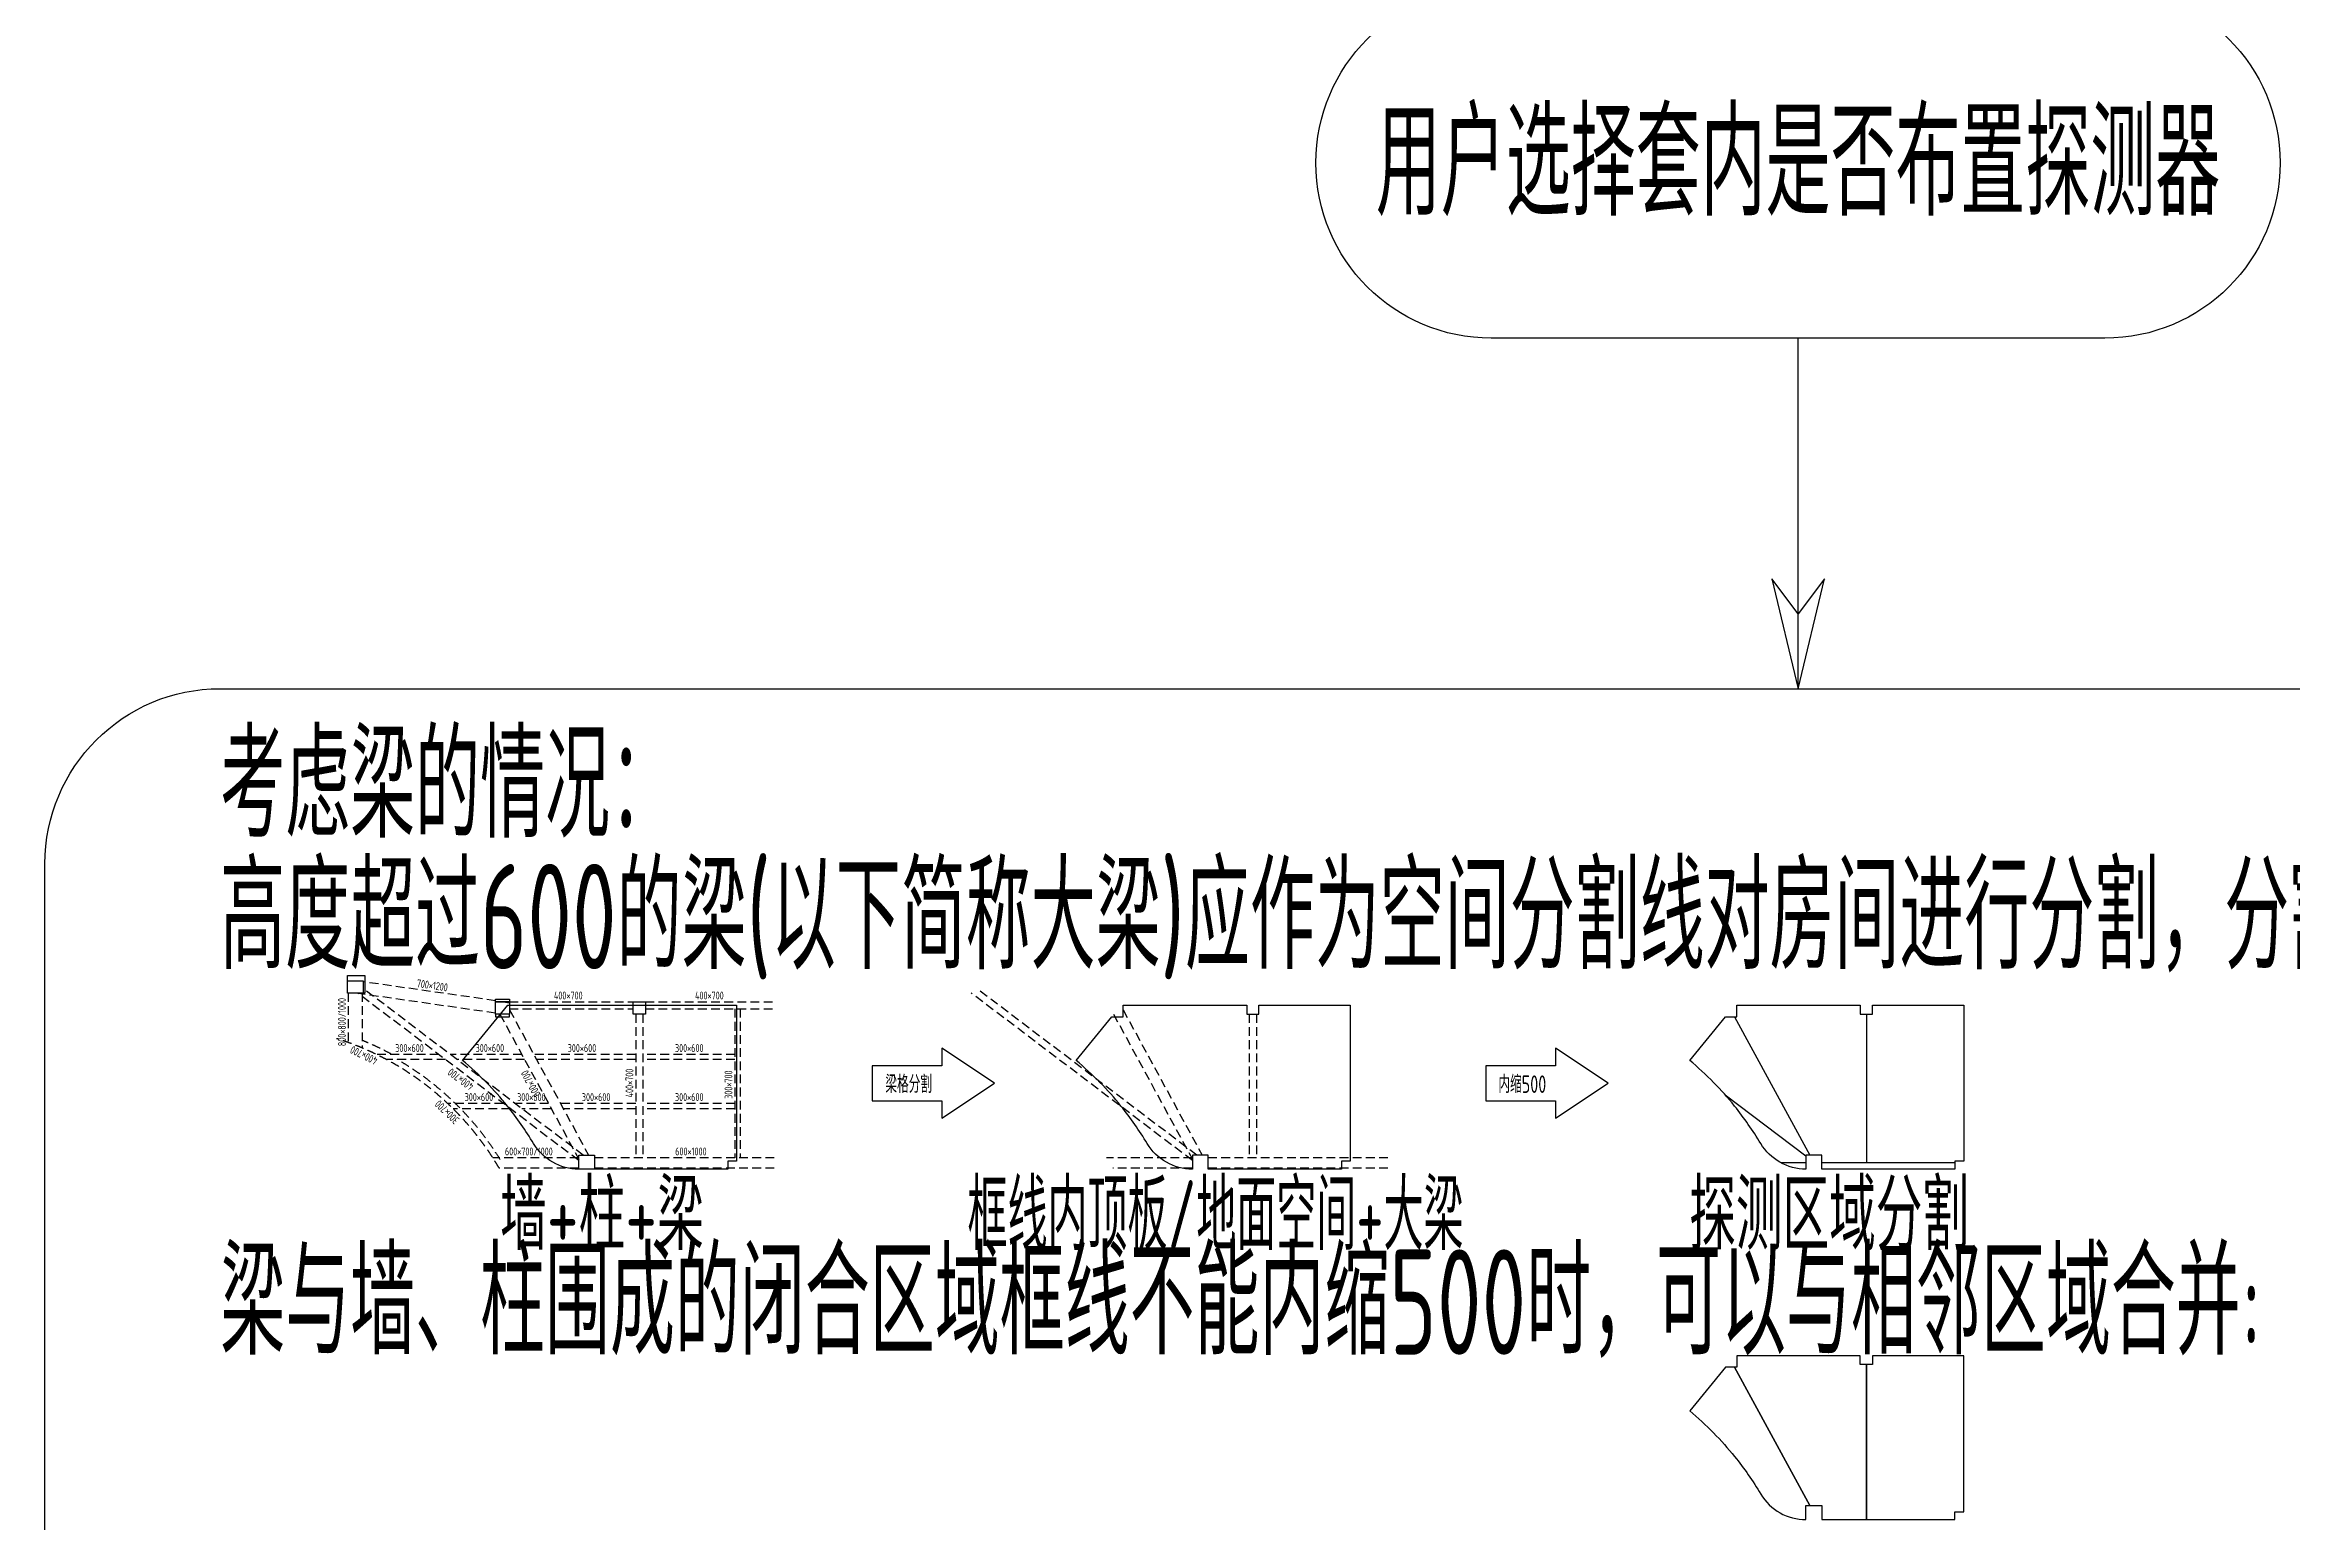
# Model space of a CAD drawing. Header units: millimetres. Extents: x -77018 to 517482, y 243785 to 1580285.
# Drawn here: x 55232 to 183354, y 619284 to 703521 of the extents above; entities that cross this region are included whole.
import ezdxf
from ezdxf.enums import TextEntityAlignment as Align

# ---------------------------------------------------------------- set-up
doc = ezdxf.new("R2010")
doc.units = ezdxf.units.MM
doc.header["$LTSCALE"] = 1000
doc.linetypes.add('__覆盖_S20-tplt_TEN25IN7$0$DASHED', pattern=[0.75, 0.5, -0.25])
for name, color, linetype in [('E-UNIV-DIAG', 2, 'Continuous'), ('E-UNIV-NOTE', 6, 'Continuous'), ('S_BEAM', 4, '__覆盖_S20-tplt_TEN25IN7$0$DASHED'), ('S_BEAM_SECD', 142, '__覆盖_S20-tplt_TEN25IN7$0$DASHED'), ('S_BEAM_SECD_TEXT_HORZ', 9, 'Continuous'), ('S_BEAM_SECD_TEXT_VERT', 211, 'Continuous'), ('S_BEAM_TEXT_HORZ', 7, 'Continuous'), ('S_BEAM_TEXT_VERT', 41, 'Continuous'), ('房间框线', 30, 'Continuous')]:
    doc.layers.add(name, color=color, linetype=linetype)
doc.layers.add('柱子', color=7, linetype='Continuous', plot=False)
doc.styles.add('__覆盖_S20-tplt_TEN25IN7$0$TH-STYLE1', font='Tssdeng.shx', dxfattribs={"width": 0.7, "bigfont": 'Tssdchn.shx'})
doc.styles.add('TH-STYLE3', font='tssdeng.shx', dxfattribs={"width": 0.65, "bigfont": 'tssdchn.shx'})

msp = doc.modelspace()

# ---------------------------------------------------------------- linework, layer by layer
at = {"layer": 'E-UNIV-DIAG', "color": 3}
msp.add_lwpolyline([(137732, 706784.8), (172732, 706784.8, -0.41421356), (182732, 696784.8), (182732, 696784.8, -0.41421356), (172732, 686784.8), (137732, 686784.8, -0.41421356), (127732, 696784.8), (127732, 696784.8, -0.41421356)], format="xyb", close=True, dxfattribs=at)
at = {"layer": 'E-UNIV-DIAG'}
for points in [[(155232, 666784.8), (155232, 686784.8)], [(155232, 666784.8), (156732, 673061), (155232, 671061), (153732, 673061), (155232, 666784.8)]]:
    msp.add_lwpolyline(points, dxfattribs=at)
msp.add_lwpolyline([(245232, 554784.8), (65232, 554784.8, -0.41421356), (55232, 564784.8), (55232, 656784.8, -0.41421356), (65232, 666784.8), (245232, 666784.8, -0.41421356), (255232, 656784.8), (255232, 564784.8, -0.41421356)], format="xyb", close=True, dxfattribs=at)
at = {"layer": 'E-UNIV-NOTE'}
for points in [[(109394.6, 644268.3), (106394.6, 646268.3), (106394.6, 645268.3), (102425.9, 645268.3), (102425.9, 643268.3), (106394.6, 643268.3), (106394.6, 642268.3), (109394.6, 644268.3)], [(144394.6, 644268.3), (141394.6, 646268.3), (141394.6, 645268.3), (137425.9, 645268.3), (137425.9, 643268.3), (141394.6, 643268.3), (141394.6, 642268.3), (144394.6, 644268.3)]]:
    msp.add_lwpolyline(points, dxfattribs=at)
at = {"layer": 'S_BEAM'}
for p, q in [((80932.2, 648979), (73382.2, 650057.6)), ((85935.4, 640168.3), (73382.2, 649678.4)), ((120935.4, 640168.3), (108382.2, 649678.4)), ((72532.2, 649418.4), (72532.2, 646595.4)), ((80932.2, 648271.9), (72907.3, 649418.4)), ((85682.2, 639858.3), (73062.9, 649418.4)), ((73332.2, 649418.4), (73332.1, 646283.4)), ((81381.7, 648914.8), (81732.2, 648864.7)), ((81732.2, 648918.3, 0), (88782.2, 648918.3, 0)), ((81732.2, 648518.3, 0), (88782.2, 648518.3, 0)), ((81732.2, 648460.5), (86242.5, 640168.3)), ((89482.2, 648918.3, 0), (96832.2, 648918.3, 0)), ((89482.2, 648518.3, 0), (96832.2, 648518.3, 0)), ((120682.2, 639858.3), (108062.9, 649418.4)), ((116732.2, 648460.5), (121242.5, 640168.3)), ((81180.9, 648218.3), (85682.2, 639942.7)), ((88932.2, 648218.3, 0), (88932.2, 640018.3, 0)), ((89332.2, 648218.3, 0), (89332.2, 640018.3, 0)), ((116180.9, 648218.3), (120682.2, 639942.7)), ((123932.2, 648218.3, 0), (123932.2, 640018.3, 0)), ((124332.2, 648218.3, 0), (124332.2, 640018.3, 0)), ((85682.2, 640018.3), (80782.7, 640018.3)), ((85682.2, 639418.3), (81145.5, 639418.3)), ((96832.2, 640018.3), (86582.2, 640018.3)), ((96832.2, 639418.3), (86582.2, 639418.3)), ((120682.2, 640018.3), (115782.7, 640018.3)), ((120682.2, 639418.3), (116145.5, 639418.3)), ((131832.2, 640018.3), (121582.2, 640018.3)), ((131832.2, 639418.3), (121582.2, 639418.3))]:
    msp.add_line(p, q, dxfattribs=at)
at = {"layer": 'S_BEAM_SECD'}
for p, q in [((94582.2, 648518.3), (94582.2, 640018.3)), ((94882.2, 648518.3), (94882.2, 640018.3)), ((77683, 645918.3), (74138.9, 645918.3)), ((82431.9, 645918.3), (78345.4, 645918.3)), ((88932.2, 645918.3), (83114.9, 645918.3)), ((94582.2, 645918.3), (89332.2, 645918.3)), ((78079, 645618.3), (74726.5, 645618.3)), ((82595.1, 645618.3), (78741.4, 645618.3)), ((88932.2, 645618.3), (83278.1, 645618.3)), ((94582.2, 645618.3), (89332.2, 645618.3)), ((81379, 643118.3), (78205.5, 643118.3)), ((81775, 642818.3), (78516.6, 642818.3)), ((83954.9, 643118.3), (82041.4, 643118.3)), ((84118.1, 642818.3), (82437.4, 642818.3)), ((88932.2, 643118.3), (84637.9, 643118.3)), ((88932.2, 642818.3), (84801.1, 642818.3)), ((94582.2, 643118.3), (89332.2, 643118.3)), ((94582.2, 642818.3), (89332.2, 642818.3))]:
    msp.add_line(p, q, dxfattribs=at)
for centre, radius, start, end in [((66958.3, 631147.6), 16422, 30.241105, 72.60745), ((66974, 631159.6), 16806, 61.423924, 67.765494), ((66974, 631159.6), 16706, 31.605744, 59.938058)]:
    msp.add_arc(centre, radius, start, end, dxfattribs=at)
at = {"layer": '房间框线'}
for p, q in [((151604, 648068.3), (155901, 640168.3)), ((159132.2, 648218.3, 0), (159132.2, 639718.3, 0)), ((155682.2, 640109.2), (151082.2, 643594.1)), ((155682.2, 639718.3), (154273.2, 639718.3)), ((164182.2, 639718.3), (156582.2, 639718.3))]:
    msp.add_line(p, q, dxfattribs=at)
for points in [[(81629.5, 648718.3), (94682.2, 648718.3), (94682.2, 639818.3), (94182.2, 639818.3), (94182.2, 639368.3), (85679, 639368.3, -0.26355958), (83106.1, 640826.3, 0.03491174), (81609.3, 642969.5, 0.02370306), (80413.2, 644314.6, 0.02495091), (79049.7, 645576.4)], [(129182.2, 639368.3), (121582.2, 639368.3), (121582.2, 640168.3), (120682.2, 640168.3), (120682.2, 639368.3), (120679, 639368.3, -0.26355958), (118106.1, 640826.3, 0.03491174), (116609.3, 642969.5, 0.02370306), (115413.2, 644314.6, 0.02495091), (114049.7, 645576.4), (116095.8, 648068.3), (116732.2, 648068.3), (116732.2, 648718.3), (123782.2, 648718.3), (123782.2, 648218.4), (124482.2, 648218.4), (124482.2, 648718.3), (129682.2, 648718.3), (129682.2, 639818.3), (129182.2, 639818.3)], [(164182.2, 639368.3), (156582.2, 639368.3), (156582.2, 640168.3), (155682.2, 640168.3), (155682.2, 639368.3), (155679, 639368.3, -0.26355958), (153106.1, 640826.3, 0.03491174), (151609.3, 642969.5, 0.02370306), (150413.2, 644314.6, 0.02495091), (149049.7, 645576.4), (151095.8, 648068.3), (151732.2, 648068.3), (151732.2, 648718.3), (158782.2, 648718.3), (158782.2, 648218.4), (159482.2, 648218.4), (159482.2, 648718.3), (164682.2, 648718.3), (164682.2, 639818.3), (164182.2, 639818.3)], [(151604, 628068.3), (151095.8, 628068.3), (149049.7, 625576.4, -0.02495088), (150413.2, 624314.6, -0.02370304), (151609.3, 622969.5, -0.03491178), (153106.1, 620826.3, 0.2638449), (155682.2, 619368.3), (155682.2, 620168.3), (155901, 620168.3)]]:
    msp.add_lwpolyline(points, format="xyb", close=True, dxfattribs=at)
for points in [[(159132.2, 628218.4), (158782.2, 628218.4), (158782.2, 628718.3), (151732.2, 628718.3), (151732.2, 628068.3), (151604, 628068.3), (155901, 620168.3), (156582.2, 620168.3), (156582.2, 619368.3), (159132.2, 619368.3)], [(164682.2, 628718.3), (159482.2, 628718.3), (159482.2, 628218.4), (159132.2, 628218.4), (159132.2, 619368.3), (164182.2, 619368.3), (164182.2, 619818.3), (164682.2, 619818.3)]]:
    msp.add_lwpolyline(points, close=True, dxfattribs=at)
at = {"layer": '柱子'}
for points in [[(72482.2, 650418.4), (73482.2, 650418.4), (73482.2, 649418.4), (72482.2, 649418.4)], [(72482.2, 650118.4), (73382.2, 650118.4), (73382.2, 649418.4), (72482.2, 649418.4)], [(72482.2, 650118.4), (73382.2, 650118.4), (73382.2, 649418.4), (72482.2, 649418.4)], [(81732.2, 648918.3), (80932.2, 648918.3), (80932.2, 649068.3), (81732.2, 649068.3), (81732.2, 648918.3)], [(80932.2, 648918.3), (81732.2, 648918.3), (81732.2, 648218.3), (80932.2, 648218.3)], [(88782.2, 648918.4), (89482.2, 648918.4), (89482.2, 648218.4), (88782.2, 648218.4)], [(81732.2, 648218.3), (80932.2, 648218.3), (80932.2, 648068.3), (81732.2, 648068.3), (81732.2, 648218.3)], [(85682.2, 640168.3), (86582.2, 640168.3), (86582.2, 639368.3), (85682.2, 639368.3)]]:
    msp.add_lwpolyline(points, close=True, dxfattribs=at)

# ---------------------------------------------------------------- texts
at = {"layer": 'E-UNIV-NOTE', "style": 'TH-STYLE3', "width": 0.65}
msp.add_text('用户选择套内是否布置探测器', height=6000, dxfattribs=at).set_placement((155232, 696784.8), align=Align.MIDDLE_CENTER)
for s, p in [('考虑梁的情况：', (65232, 661284.8)), ('高度超过600的梁(以下简称大梁)应作为空间分割线对房间进行分割，分割的各子区域为互不影响的探测区域', (65232, 653784.8)), ('梁与墙、柱围成的闭合区域框线不能内缩500时，可以与相邻区域合并:', (65232, 631784.8))]:
    msp.add_text(s, height=6000, dxfattribs=at).set_placement(p, align=Align.MIDDLE_LEFT)
at = {"layer": 'E-UNIV-NOTE', "style": 'TH-STYLE3'}
for s, height, width, p in [('梁格分割', 1000, 0.7, (104504.4, 644268.3)), ('内缩500', 1000, 0.7, (139504.4, 644268.3)), ('墙+柱+梁', 4000, 0.7, (87004.4, 636962.6)), ('框线内顶板/地面空间+大梁', 4000, 0.6, (122004.4, 636962.6)), ('探测区域分割', 4000, 0.7, (157004.4, 636962.6))]:
    msp.add_text(s, height=height, dxfattribs=dict(at, width=width)).set_placement(p, align=Align.MIDDLE)
at = {"layer": 'S_BEAM_SECD_TEXT_HORZ', "style": '__覆盖_S20-tplt_TEN25IN7$0$TH-STYLE1', "width": 0.7}
for p in [(75214, 645918.3), (79797.9, 645918.3), (85051.2, 645918.3), (91171.1, 645918.3), (79174.2, 643118.3), (82164.9, 643118.3), (85859.5, 643118.3), (91171.1, 643118.3)]:
    msp.add_text('300×600', height=450, rotation=0.000024, dxfattribs=at).set_placement(p, align=Align.BOTTOM_LEFT)
at = {"layer": 'S_BEAM_SECD_TEXT_VERT', "style": '__覆盖_S20-tplt_TEN25IN7$0$TH-STYLE1', "width": 0.7}
for s, rotation, p in [('400×700', 154.193855, (74316.7, 645830.7, 0)), ('300×700', 90.000024, (94582.2, 643380.2)), ('300×700', 136.055911, (79000.7, 642318.2, 0))]:
    msp.add_text(s, height=450, rotation=rotation, dxfattribs=at).set_placement(p, align=Align.BOTTOM_LEFT)
at = {"layer": 'S_BEAM_TEXT_HORZ', "style": '__覆盖_S20-tplt_TEN25IN7$0$TH-STYLE1', "width": 0.7}
for s, rotation, p in [('700×1200', 351.691209, (76395.7, 649627.1)), ('400×700', 359.821533, (84265.3, 648918.3, 0)), ('400×700', 359.821533, (92315.3, 648918.3, 0)), ('600×700/1000', 359.821533, (81470.6, 640018.3)), ('600×1000', 359.821533, (91183, 640018.3))]:
    msp.add_text(s, height=450, rotation=rotation, dxfattribs=at).set_placement(p, align=Align.BOTTOM_LEFT)
at = {"layer": 'S_BEAM_TEXT_VERT', "style": '__覆盖_S20-tplt_TEN25IN7$0$TH-STYLE1', "width": 0.7}
for s, rotation, p in [('800×800/1000', 90.000024, (72533, 646382.6)), ('400×700', 143.765148, (79821.1, 644298.6)), ('600×700', 118.070186, (83641.6, 643694.3)), ('400×700', 90.000024, (88932.2, 643463.5, 0))]:
    msp.add_text(s, height=450, rotation=rotation, dxfattribs=at).set_placement(p, align=Align.BOTTOM_LEFT)

doc.saveas('drawing.dxf')
